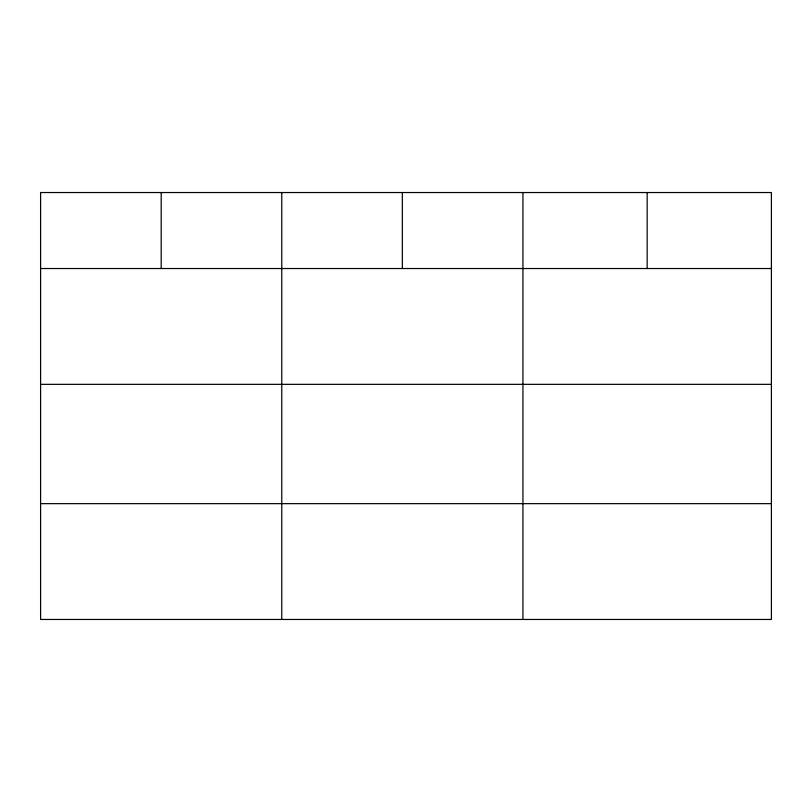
<?xml version="1.0" encoding="UTF-8"?>
<svg xmlns="http://www.w3.org/2000/svg" width="812" height="812" viewBox="0 0 812 812"><rect width="100%" height="100%" fill="white"/><g stroke="black" fill="none" stroke-linecap="round" stroke-linejoin="round"><path stroke-width="1.22" d="M771.4 384.34L771.4 192.535L40.6 192.535L40.6 619.465L771.4 619.465L771.4 384.34L40.6 384.34M40.6 268.528L771.4 268.528M40.6 503.653L771.4 503.653M647.164 192.535L647.164 268.528M522.928 192.535L522.928 619.465M402.346 192.535L402.346 268.528M281.764 192.535L281.764 619.465M161.182 192.535L161.182 268.528"/></g></svg>
